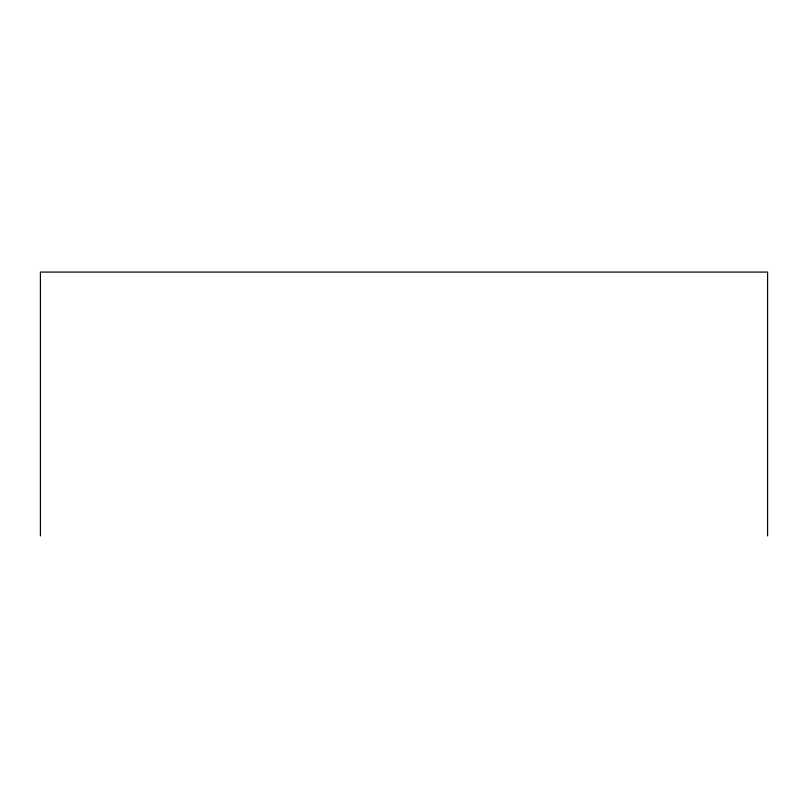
<?xml version="1.0" encoding="UTF-8"?>
<svg xmlns="http://www.w3.org/2000/svg" width="808" height="808" viewBox="0 0 808 808"><rect width="100%" height="100%" fill="white"/><g stroke="black" fill="none" stroke-linecap="round" stroke-linejoin="round"><path stroke-width="1.21" d="M767.6 535.916L767.6 272.084L40.4 272.084L40.4 535.916"/></g></svg>
